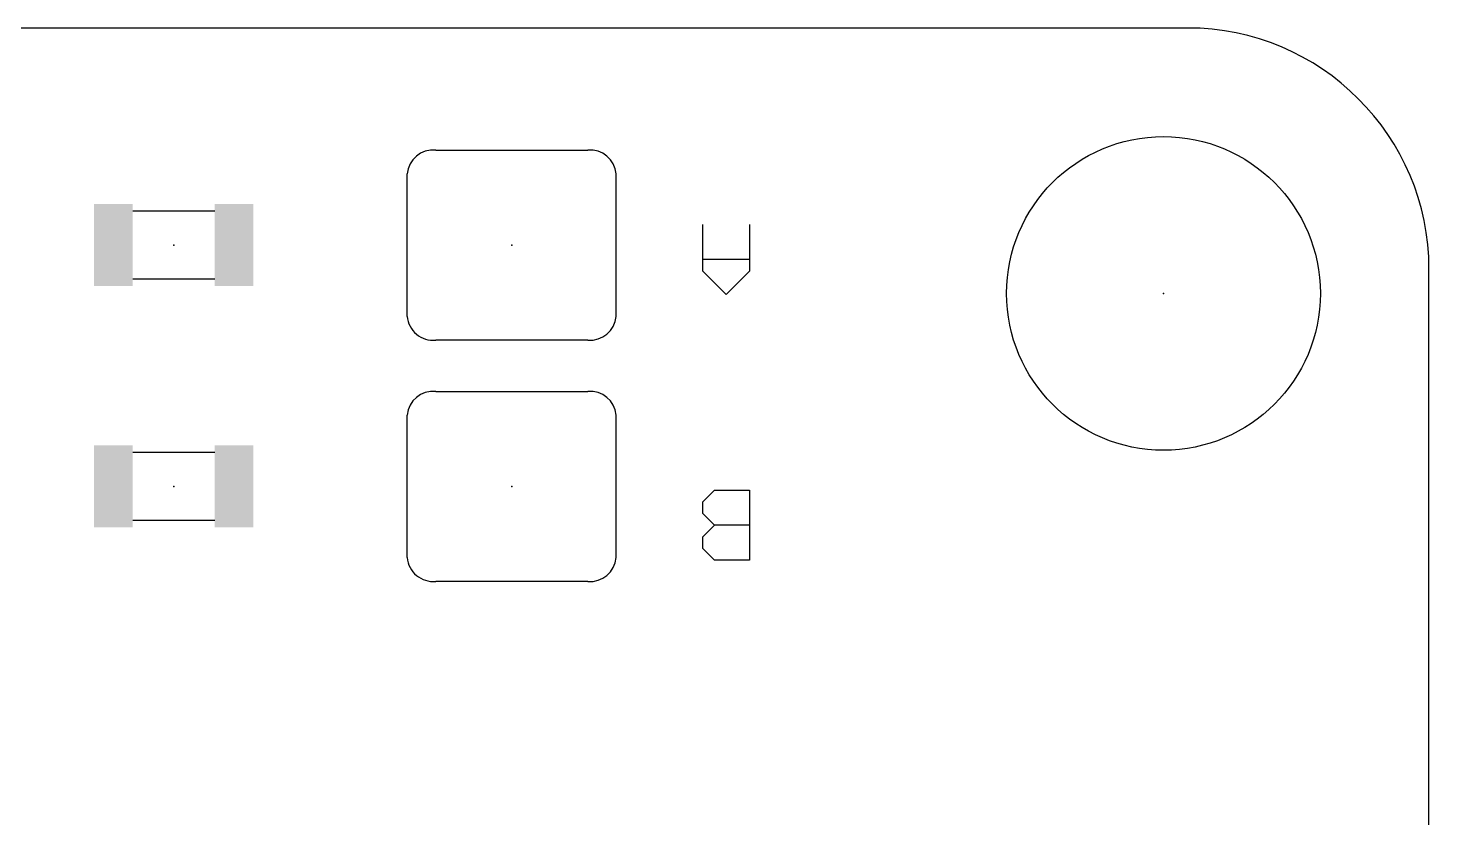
# Model space of a CAD drawing. Extents: x 0 to 2.31, y 0 to 1.49.
# Drawn here: x 1.73 to 2.31, y 1.163 to 1.49 of the extents above; entities that cross this region are included whole.
import ezdxf

# ---------------------------------------------------------------- set-up
doc = ezdxf.new("R2010")
doc.units = 0
for name, color, linetype in [('20', 53, 'CONTINUOUS'), ('21', 7, 'CONTINUOUS'), ('23', 53, 'CONTINUOUS'), ('51', 53, 'CONTINUOUS')]:
    doc.layers.add(name, color=color, linetype=linetype)

# ---------------------------------------------------------------- blocks, each defined once
blk = doc.blocks.new('RECT')
blk.add_solid([(-0.5, -0.5), (0.5, -0.5), (-0.5, 0.5), (0.5, 0.5)])

msp = doc.modelspace()

# ---------------------------------------------------------------- linework, layer by layer
at = {"layer": '20'}
for p, q in [((2.21, 1.49), (0.1, 1.49)), ((2.31, 0.1), (2.31, 1.39))]:
    msp.add_line(p, q, dxfattribs=at)
msp.add_circle((2.2, 1.38), 0.065, dxfattribs=at)
msp.add_arc((2.21, 1.39), 0.1, 0, 90, dxfattribs=at)
at = {"layer": '21'}
for p, q in [((1.898504, 1.43937), (1.961496, 1.43937)), ((1.886693, 1.370472), (1.886693, 1.429528)), ((1.973307, 1.370472), (1.973307, 1.429528)), ((2.00915, 1.38915), (2.00915, 1.4085)), ((2.0285, 1.4085), (2.0285, 1.38915)), ((2.0285, 1.393988), (2.00915, 1.393988)), ((2.018825, 1.379475), (2.00915, 1.38915)), ((2.0285, 1.38915), (2.018825, 1.379475)), ((1.961496, 1.36063), (1.898504, 1.36063)), ((1.898504, 1.33937), (1.961496, 1.33937)), ((1.886693, 1.270472), (1.886693, 1.329528)), ((1.973307, 1.270472), (1.973307, 1.329528)), ((2.00915, 1.293663), (2.013988, 1.2985)), ((2.013988, 1.2985), (2.0285, 1.2985)), ((2.0285, 1.2985), (2.0285, 1.269475)), ((2.00915, 1.288825), (2.00915, 1.293663)), ((2.013988, 1.283988), (2.00915, 1.288825)), ((2.00915, 1.27915), (2.013988, 1.283988)), ((2.0285, 1.283988), (2.013988, 1.283988)), ((2.00915, 1.274313), (2.00915, 1.27915)), ((2.013988, 1.269475), (2.00915, 1.274313)), ((2.0285, 1.269475), (2.013988, 1.269475)), ((1.961496, 1.26063), (1.898504, 1.26063))]:
    msp.add_line(p, q, dxfattribs=at)
for centre, radius, start, end in [((1.89752, 1.428543), 0.010871, 84.805571, 174.805571), ((1.96248, 1.428543), 0.010871, 5.194429, 95.194429), ((1.89751, 1.371445), 0.010861, 185.137076, 275.251782), ((1.96248, 1.371457), 0.010871, 264.805571, 354.805571), ((1.89752, 1.328543), 0.010871, 84.805571, 174.805571), ((1.96248, 1.328543), 0.010871, 5.194429, 95.194429), ((1.89751, 1.271445), 0.010861, 185.137076, 275.251782), ((1.96248, 1.271457), 0.010871, 264.805571, 354.805571)]:
    msp.add_arc(centre, radius, start, end, dxfattribs=at)
at = {"layer": '23'}
for p in [(1.79, 1.4), (1.93, 1.4), (2.2, 1.38), (1.79, 1.3), (1.93, 1.3)]:
    msp.add_point(p, dxfattribs=at)
at = {"layer": '51'}
for p, q in [((1.807008, 1.414016), (1.772992, 1.414016)), ((1.772992, 1.385984), (1.807008, 1.385984)), ((1.807008, 1.314016), (1.772992, 1.314016)), ((1.772992, 1.285984), (1.807008, 1.285984))]:
    msp.add_line(p, q, dxfattribs=at)

# ---------------------------------------------------------------- block references
at = {"layer": '51', "xscale": 0.016, "yscale": 0.034}
for p in [(1.765, 1.4), (1.815, 1.4), (1.765, 1.3), (1.815, 1.3)]:
    msp.add_blockref('RECT', p, dxfattribs=at)

doc.saveas('drawing.dxf')
